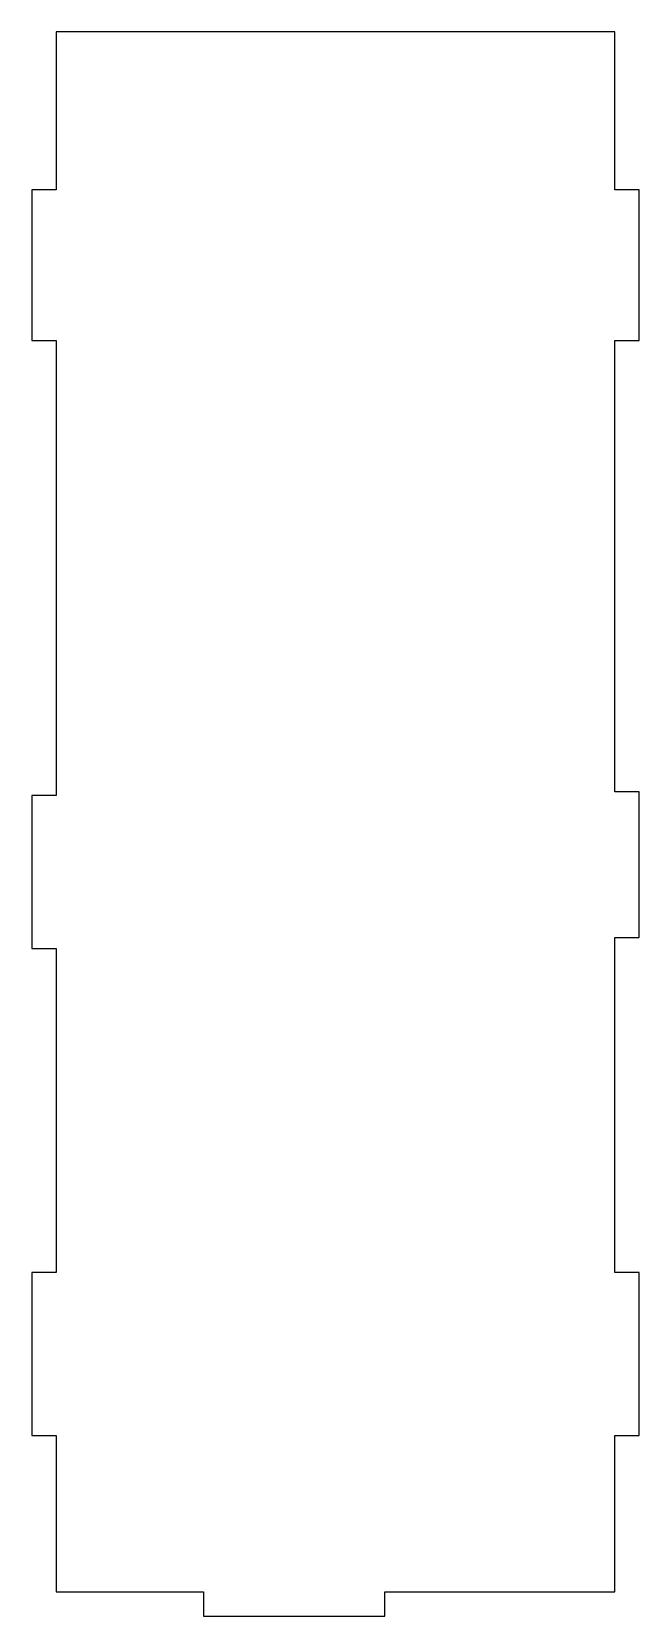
# Model space of a CAD drawing. Header units: millimetres. Extents: x -12.4 to 12.4, y -32.4 to 32.4.
import ezdxf

# ---------------------------------------------------------------- set-up
doc = ezdxf.new("R2010")
doc.units = ezdxf.units.MM
doc.layers.get('0').update_dxf_attribs({"linetype": 'CONTINUOUS'})

msp = doc.modelspace()

# ---------------------------------------------------------------- linework, layer by layer
for p, q in [((11.401, 32.356), (-11.401, 32.356)), ((-11.401, 32.356), (-11.401, 25.891)), ((11.401, 25.891), (11.401, 32.356)), ((-11.401, 25.891), (-12.401, 25.891)), ((-12.401, 25.891), (-12.401, 19.743)), ((12.401, 25.891), (11.401, 25.891)), ((12.401, 19.743), (12.401, 25.891)), ((-12.401, 19.743), (-11.401, 19.743)), ((-11.401, 19.743), (-11.401, 1.165)), ((11.401, 1.311), (11.401, 19.743)), ((11.401, 19.743), (12.401, 19.743)), ((12.401, 1.311), (11.401, 1.311)), ((12.401, -4.635), (12.401, 1.311)), ((-11.401, 1.165), (-12.401, 1.165)), ((-12.401, 1.165), (-12.401, -5.087)), ((-12.401, -5.087), (-11.401, -5.087)), ((-11.401, -5.087), (-11.401, -18.314)), ((11.401, -18.314), (11.401, -4.635)), ((11.401, -4.635), (12.401, -4.635)), ((-11.401, -18.314), (-12.401, -18.314)), ((-12.401, -18.314), (-12.401, -24.973)), ((12.401, -18.314), (11.401, -18.314)), ((12.401, -24.973), (12.401, -18.314)), ((-12.401, -24.973), (-11.401, -24.973)), ((-11.401, -24.973), (-11.401, -31.356)), ((11.401, -31.356), (11.401, -24.973)), ((11.401, -24.973), (12.401, -24.973)), ((-11.401, -31.356), (-5.384, -31.356)), ((-5.384, -31.356), (-5.384, -32.356)), ((2.008, -32.356), (2.008, -31.356)), ((2.008, -31.356), (11.401, -31.356)), ((-5.384, -32.356), (2.008, -32.356))]:
    msp.add_line(p, q)

doc.saveas('drawing.dxf')
